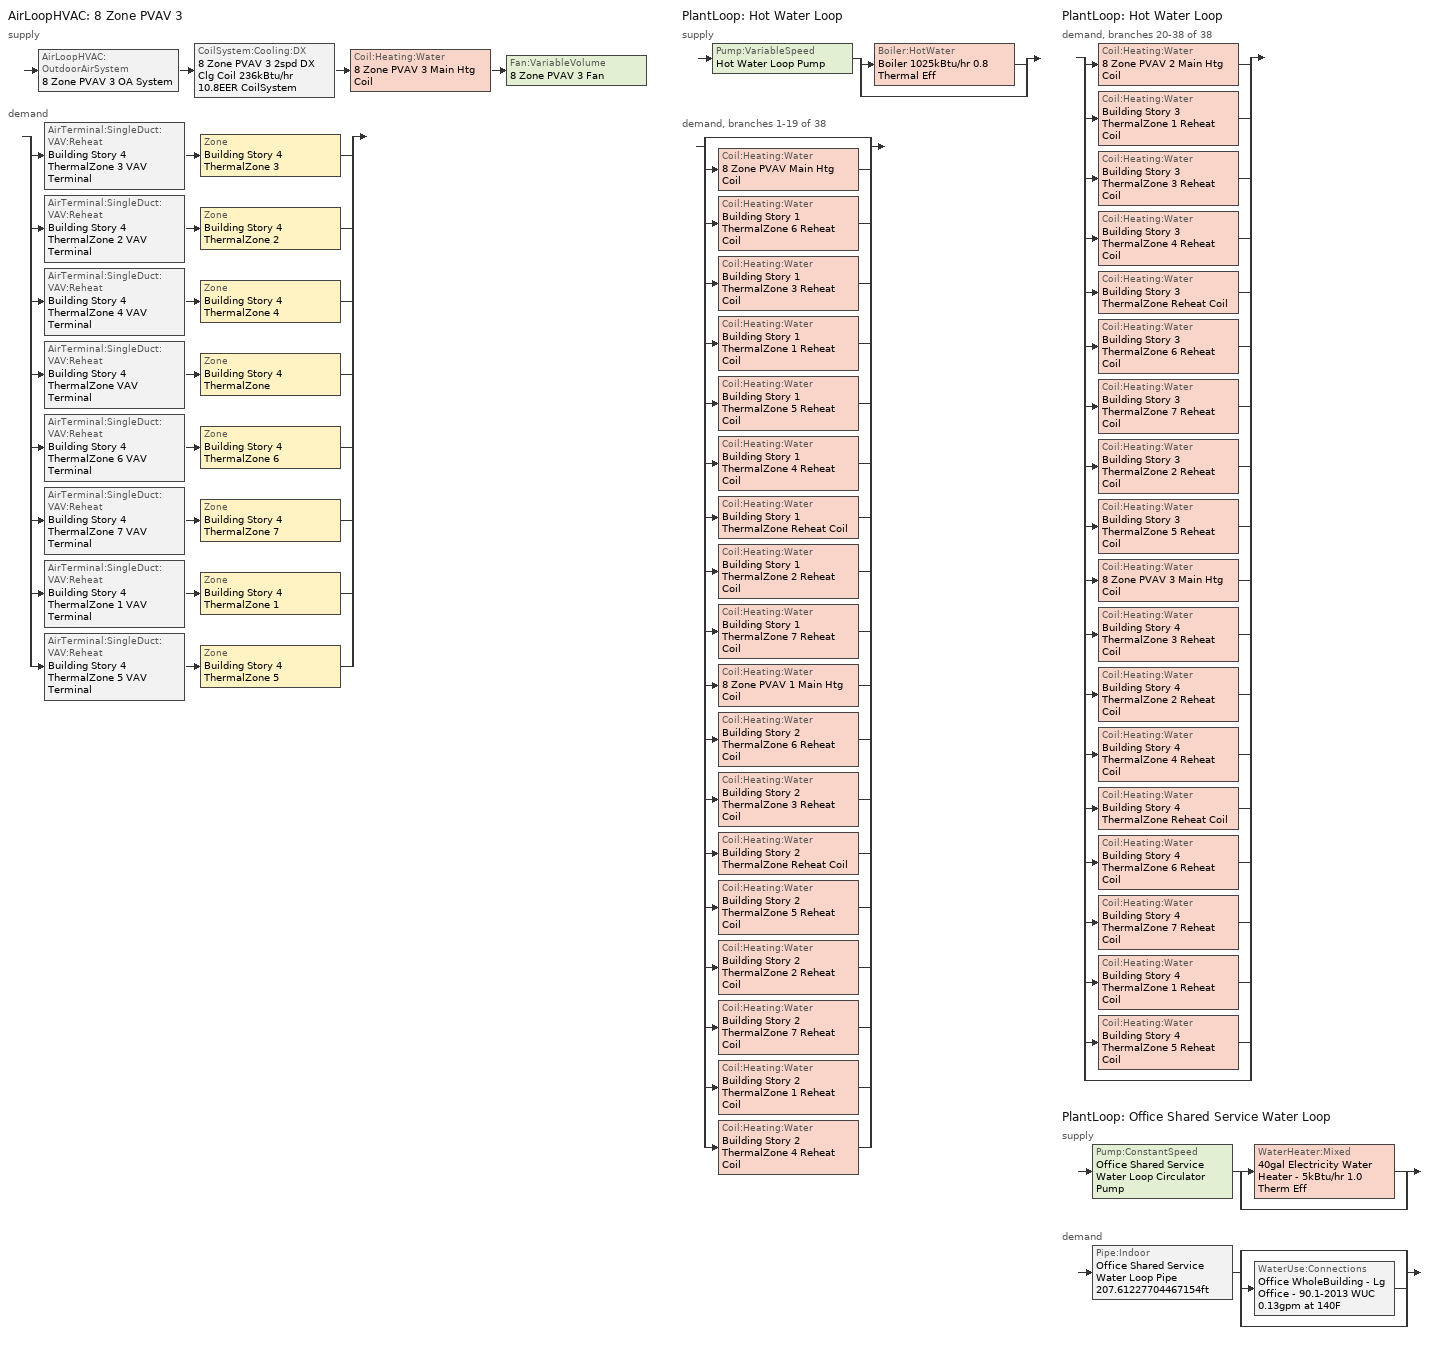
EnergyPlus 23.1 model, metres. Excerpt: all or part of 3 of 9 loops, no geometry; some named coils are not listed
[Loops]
AirLoopHVAC '8 Zone PVAV 3'
 supply: AirLoopHVAC:OutdoorAirSystem '8 Zone PVAV 3 OA System' > CoilSystem:Cooling:DX '8 Zone PVAV 3 2spd DX Clg Coil 236kBtu/hr 10.8EER CoilSystem' > Coil:Heating:Water '8 Zone PVAV 3 Main Htg Coil' > Fan:VariableVolume '8 Zone PVAV 3 Fan'
 demand: split
  | AirTerminal:SingleDuct:VAV:Reheat 'Building Story 4 ThermalZone 3 VAV Terminal' > Zone 'Building Story 4 ThermalZone 3'
  | AirTerminal:SingleDuct:VAV:Reheat 'Building Story 4 ThermalZone 2 VAV Terminal' > Zone 'Building Story 4 ThermalZone 2'
  | AirTerminal:SingleDuct:VAV:Reheat 'Building Story 4 ThermalZone 4 VAV Terminal' > Zone 'Building Story 4 ThermalZone 4'
  | AirTerminal:SingleDuct:VAV:Reheat 'Building Story 4 ThermalZone VAV Terminal' > Zone 'Building Story 4 ThermalZone'
  | AirTerminal:SingleDuct:VAV:Reheat 'Building Story 4 ThermalZone 6 VAV Terminal' > Zone 'Building Story 4 ThermalZone 6'
  | AirTerminal:SingleDuct:VAV:Reheat 'Building Story 4 ThermalZone 7 VAV Terminal' > Zone 'Building Story 4 ThermalZone 7'
  | AirTerminal:SingleDuct:VAV:Reheat 'Building Story 4 ThermalZone 1 VAV Terminal' > Zone 'Building Story 4 ThermalZone 1'
  | AirTerminal:SingleDuct:VAV:Reheat 'Building Story 4 ThermalZone 5 VAV Terminal' > Zone 'Building Story 4 ThermalZone 5'
PlantLoop 'Hot Water Loop'
 supply: Pump:VariableSpeed 'Hot Water Loop Pump' > split
  | Boiler:HotWater 'Boiler 1025kBtu/hr 0.8 Thermal Eff'
  | bypass
 demand, branches 1-19 of 38: split
  | bypass
  | Coil:Heating:Water '8 Zone PVAV Main Htg Coil'
  | Coil:Heating:Water 'Building Story 1 ThermalZone 6 Reheat Coil'
  | Coil:Heating:Water 'Building Story 1 ThermalZone 3 Reheat Coil'
  | Coil:Heating:Water 'Building Story 1 ThermalZone 1 Reheat Coil'
  | Coil:Heating:Water 'Building Story 1 ThermalZone 5 Reheat Coil'
  | Coil:Heating:Water 'Building Story 1 ThermalZone 4 Reheat Coil'
  | Coil:Heating:Water 'Building Story 1 ThermalZone Reheat Coil'
  | Coil:Heating:Water 'Building Story 1 ThermalZone 2 Reheat Coil'
  | Coil:Heating:Water 'Building Story 1 ThermalZone 7 Reheat Coil'
  | Coil:Heating:Water '8 Zone PVAV 1 Main Htg Coil'
  | Coil:Heating:Water 'Building Story 2 ThermalZone 6 Reheat Coil'
  | Coil:Heating:Water 'Building Story 2 ThermalZone 3 Reheat Coil'
  | Coil:Heating:Water 'Building Story 2 ThermalZone Reheat Coil'
  | Coil:Heating:Water 'Building Story 2 ThermalZone 5 Reheat Coil'
  | Coil:Heating:Water 'Building Story 2 ThermalZone 2 Reheat Coil'
  | Coil:Heating:Water 'Building Story 2 ThermalZone 7 Reheat Coil'
  | Coil:Heating:Water 'Building Story 2 ThermalZone 1 Reheat Coil'
  | Coil:Heating:Water 'Building Story 2 ThermalZone 4 Reheat Coil'
PlantLoop 'Hot Water Loop'
 demand, branches 20-38 of 38: split
  | Coil:Heating:Water '8 Zone PVAV 2 Main Htg Coil'
  | Coil:Heating:Water 'Building Story 3 ThermalZone 1 Reheat Coil'
  | Coil:Heating:Water 'Building Story 3 ThermalZone 3 Reheat Coil'
  | Coil:Heating:Water 'Building Story 3 ThermalZone 4 Reheat Coil'
  | Coil:Heating:Water 'Building Story 3 ThermalZone Reheat Coil'
  | Coil:Heating:Water 'Building Story 3 ThermalZone 6 Reheat Coil'
  | Coil:Heating:Water 'Building Story 3 ThermalZone 7 Reheat Coil'
  | Coil:Heating:Water 'Building Story 3 ThermalZone 2 Reheat Coil'
  | Coil:Heating:Water 'Building Story 3 ThermalZone 5 Reheat Coil'
  | Coil:Heating:Water '8 Zone PVAV 3 Main Htg Coil'
  | Coil:Heating:Water 'Building Story 4 ThermalZone 3 Reheat Coil'
  | Coil:Heating:Water 'Building Story 4 ThermalZone 2 Reheat Coil'
  | Coil:Heating:Water 'Building Story 4 ThermalZone 4 Reheat Coil'
  | Coil:Heating:Water 'Building Story 4 ThermalZone Reheat Coil'
  | Coil:Heating:Water 'Building Story 4 ThermalZone 6 Reheat Coil'
  | Coil:Heating:Water 'Building Story 4 ThermalZone 7 Reheat Coil'
  | Coil:Heating:Water 'Building Story 4 ThermalZone 1 Reheat Coil'
  | Coil:Heating:Water 'Building Story 4 ThermalZone 5 Reheat Coil'
  | bypass
PlantLoop 'Office Shared Service Water Loop'
 supply: Pump:ConstantSpeed 'Office Shared Service Water Loop Circulator Pump' > split
  | WaterHeater:Mixed '40gal Electricity Water Heater - 5kBtu/hr 1.0 Therm Eff'
  | bypass
 demand: Pipe:Indoor 'Office Shared Service Water Loop Pipe 207.61227704467154ft' > split
  | bypass
  | WaterUse:Connections 'Office WholeBuilding - Lg Office - 90.1-2013 WUC 0.13gpm at 140F'
  | bypass
[Material]
Copper pipe 0.75in type L 1: Roughness=Smooth; Thickness {m}=0.001143; Conductivity {W/m-K}=386; Density {kg/m3}=8906.27; Specific Heat {J/kg-K}=385.1856; Thermal Absorptance=0.9; Solar Absorptance=0.7; Visible Absorptance=0.7
[Construction]
Uninsulated copper pipe 0.75in type L 1: Copper pipe 0.75in type L 1
[ZoneControl:Thermostat] Temperature Difference Between Cutout And Setpoint {deltaC}=0
Name | Zone or ZoneList | Control Type Schedule | Control 1
Building Story 4 ThermalZone Thermostat | Building Story 4 ThermalZone | Building Story 4 ThermalZone Thermostat Schedule | Story Top Blended Space Type Thermostat
Building Story 4 ThermalZone 1 Thermostat | Building Story 4 ThermalZone 1 | Building Story 4 ThermalZone 1 Thermostat Schedule | Story Top Blended Space Type Thermostat 1
Building Story 4 ThermalZone 2 Thermostat | Building Story 4 ThermalZone 2 | Building Story 4 ThermalZone 2 Thermostat Schedule | Story Top Blended Space Type Thermostat 2
Building Story 4 ThermalZone 3 Thermostat | Building Story 4 ThermalZone 3 | Building Story 4 ThermalZone 3 Thermostat Schedule | Story Top Blended Space Type Thermostat 3
Building Story 4 ThermalZone 4 Thermostat | Building Story 4 ThermalZone 4 | Building Story 4 ThermalZone 4 Thermostat Schedule | Story Top Blended Space Type Thermostat 4
Building Story 4 ThermalZone 5 Thermostat | Building Story 4 ThermalZone 5 | Building Story 4 ThermalZone 5 Thermostat Schedule | Story Top Blended Space Type Thermostat 5
Building Story 4 ThermalZone 6 Thermostat | Building Story 4 ThermalZone 6 | Building Story 4 ThermalZone 6 Thermostat Schedule | Story Top Blended Space Type Thermostat 6
Building Story 4 ThermalZone 7 Thermostat | Building Story 4 ThermalZone 7 | Building Story 4 ThermalZone 7 Thermostat Schedule | Story Top Blended Space Type Thermostat 7
[ThermostatSetpoint:DualSetpoint] Heating Setpoint Temperature Schedule=OfficeLarge HTGSETP_SCH_YES_OPTIMUM; Cooling Setpoint Temperature Schedule=OfficeLarge CLGSETP_SCH_NO_SETBACK
Story Top Blended Space Type Thermostat; Story Top Blended Space Type Thermostat 1; Story Top Blended Space Type Thermostat 2; Story Top Blended Space Type Thermostat 3; Story Top Blended Space Type Thermostat 4; Story Top Blended Space Type Thermostat 5; Story Top Blended Space Type Thermostat 6; Story Top Blended Space Type Thermostat 7
[AirTerminal:SingleDuct:VAV:Reheat] Availability Schedule=Always On Discrete; Maximum Air Flow Rate {m3/s}=Autosize; Zone Minimum Air Flow Input Method=Constant; Fixed Minimum Air Flow Rate {m3/s}=0; Maximum Hot Water or Steam Flow Rate {m3/s}=Autosize; Minimum Hot Water or Steam Flow Rate {m3/s}=0; Convergence Tolerance=0.001; Damper Heating Action=ReverseWithLimits; Maximum Flow per Zone Floor Area During Reheat {m3/s-m2}=Autocalculate; Maximum Flow Fraction During Reheat=Autocalculate; Maximum Reheat Air Temperature {C}=50
Name | Constant Minimum Air Flow Fraction | Reheat Coil
Building Story 4 ThermalZone VAV Terminal | 0.267826 | Building Story 4 ThermalZone Reheat Coil
Building Story 4 ThermalZone 1 VAV Terminal | 0.2 | Building Story 4 ThermalZone 1 Reheat Coil
Building Story 4 ThermalZone 2 VAV Terminal | 0.2 | Building Story 4 ThermalZone 2 Reheat Coil
Building Story 4 ThermalZone 3 VAV Terminal | 0.2 | Building Story 4 ThermalZone 3 Reheat Coil
Building Story 4 ThermalZone 4 VAV Terminal | 0.2 | Building Story 4 ThermalZone 4 Reheat Coil
Building Story 4 ThermalZone 5 VAV Terminal | 0.2 | Building Story 4 ThermalZone 5 Reheat Coil
Building Story 4 ThermalZone 6 VAV Terminal | 0.2 | Building Story 4 ThermalZone 6 Reheat Coil
Building Story 4 ThermalZone 7 VAV Terminal | 0.2 | Building Story 4 ThermalZone 7 Reheat Coil
[Coil:Heating:Water] Availability Schedule=Always On Discrete; U-Factor Times Area Value {W/K}=Autosize; Maximum Water Flow Rate {m3/s}=Autosize; Performance Input Method=UFactorTimesAreaAndDesignWaterFlowRate; Rated Capacity {W}=Autosize; Rated Inlet Water Temperature {C}=82.2222; Rated Outlet Water Temperature {C}=71.1111; Rated Ratio for Air and Water Convection=0.5
Name | Rated Inlet Air Temperature {C} | Rated Outlet Air Temperature {C}
Building Story 1 ThermalZone Reheat Coil; Building Story 1 ThermalZone 1 Reheat Coil; Building Story 1 ThermalZone 2 Reheat Coil; Building Story 1 ThermalZone 3 Reheat Coil; Building Story 1 ThermalZone 4 Reheat Coil; Building Story 1 ThermalZone 5 Reheat Coil; Building Story 1 ThermalZone 6 Reheat Coil; Building Story 1 ThermalZone 7 Reheat Coil; Building Story 2 ThermalZone Reheat Coil; Building Story 2 ThermalZone 1 Reheat Coil; Building Story 2 ThermalZone 2 Reheat Coil; Building Story 2 ThermalZone 3 Reheat Coil; Building Story 2 ThermalZone 4 Reheat Coil; Building Story 2 ThermalZone 5 Reheat Coil; Building Story 2 ThermalZone 6 Reheat Coil; Building Story 2 ThermalZone 7 Reheat Coil; Building Story 3 ThermalZone Reheat Coil; Building Story 3 ThermalZone 1 Reheat Coil; Building Story 3 ThermalZone 2 Reheat Coil; Building Story 3 ThermalZone 3 Reheat Coil; Building Story 3 ThermalZone 4 Reheat Coil; Building Story 3 ThermalZone 5 Reheat Coil; Building Story 3 ThermalZone 6 Reheat Coil; Building Story 3 ThermalZone 7 Reheat Coil; Building Story 4 ThermalZone Reheat Coil; Building Story 4 ThermalZone 1 Reheat Coil; Building Story 4 ThermalZone 2 Reheat Coil; Building Story 4 ThermalZone 3 Reheat Coil; Building Story 4 ThermalZone 4 Reheat Coil; Building Story 4 ThermalZone 5 Reheat Coil; Building Story 4 ThermalZone 6 Reheat Coil; Building Story 4 ThermalZone 7 Reheat Coil | 12.7778 | 50
8 Zone PVAV 3 Main Htg Coil | 7.22222 | 12.7778
[Zone equipment]
Building Story 4 ThermalZone: Building Story 4 ThermalZone VAV Terminal
Building Story 4 ThermalZone 1: Building Story 4 ThermalZone 1 VAV Terminal
Building Story 4 ThermalZone 2: Building Story 4 ThermalZone 2 VAV Terminal
Building Story 4 ThermalZone 3: Building Story 4 ThermalZone 3 VAV Terminal
Building Story 4 ThermalZone 4: Building Story 4 ThermalZone 4 VAV Terminal
Building Story 4 ThermalZone 5: Building Story 4 ThermalZone 5 VAV Terminal
Building Story 4 ThermalZone 6: Building Story 4 ThermalZone 6 VAV Terminal
Building Story 4 ThermalZone 7: Building Story 4 ThermalZone 7 VAV Terminal
[Sizing:Zone] Zone Cooling Design Supply Air Temperature Input Method=SupplyAirTemperature; Zone Cooling Design Supply Air Temperature {C}=12.7778; Zone Cooling Design Supply Air Temperature Difference {deltaC}=11.11; Zone Heating Design Supply Air Temperature Input Method=SupplyAirTemperature; Zone Heating Design Supply Air Temperature {C}=50; Zone Heating Design Supply Air Temperature Difference {deltaC}=11.11; Zone Cooling Design Supply Air Humidity Ratio {kgWater/kgDryAir}=0.0085; Zone Heating Design Supply Air Humidity Ratio {kgWater/kgDryAir}=0.008; Cooling Design Air Flow Method=DesignDay; Cooling Design Air Flow Rate {m3/s}=0; Cooling Minimum Air Flow per Zone Floor Area {m3/s-m2}=0.000762; Cooling Minimum Air Flow {m3/s}=0; Cooling Minimum Air Flow Fraction=0; Heating Design Air Flow Method=DesignDay; Heating Design Air Flow Rate {m3/s}=0; Heating Maximum Air Flow per Zone Floor Area {m3/s-m2}=0.002032; Heating Maximum Air Flow {m3/s}=0.141576; Heating Maximum Air Flow Fraction=0.3; Account for Dedicated Outdoor Air System=No; Zone Load Sizing Method=Sensible Load Only No Latent Load; Zone Latent Cooling Design Supply Air Humidity Ratio Input Method=HumidityRatioDifference; Zone Cooling Design Supply Air Humidity Ratio Difference {kgWater/kgDryAir}=0.005; Zone Latent Heating Design Supply Air Humidity Ratio Input Method=HumidityRatioDifference; Zone Humidification Design Supply Air Humidity Ratio Difference {kgWater/kgDryAir}=0.005
Name | Design Specification Outdoor Air Object | Design Specification Zone Air Distribution Object
Building Story 4 ThermalZone | Building Story 4 ThermalZone DSOA Space List | Building Story 4 ThermalZone Design Spec Zone Air Dist
Building Story 4 ThermalZone 1 | Building Story 4 ThermalZone 1 DSOA Space List | Building Story 4 ThermalZone 1 Design Spec Zone Air Dist
Building Story 4 ThermalZone 2 | Building Story 4 ThermalZone 2 DSOA Space List | Building Story 4 ThermalZone 2 Design Spec Zone Air Dist
Building Story 4 ThermalZone 3 | Building Story 4 ThermalZone 3 DSOA Space List | Building Story 4 ThermalZone 3 Design Spec Zone Air Dist
Building Story 4 ThermalZone 4 | Building Story 4 ThermalZone 4 DSOA Space List | Building Story 4 ThermalZone 4 Design Spec Zone Air Dist
Building Story 4 ThermalZone 5 | Building Story 4 ThermalZone 5 DSOA Space List | Building Story 4 ThermalZone 5 Design Spec Zone Air Dist
Building Story 4 ThermalZone 6 | Building Story 4 ThermalZone 6 DSOA Space List | Building Story 4 ThermalZone 6 Design Spec Zone Air Dist
Building Story 4 ThermalZone 7 | Building Story 4 ThermalZone 7 DSOA Space List | Building Story 4 ThermalZone 7 Design Spec Zone Air Dist
[DesignSpecification:ZoneAirDistribution] Minimum Zone Ventilation Efficiency=0.6
Building Story 4 ThermalZone Design Spec Zone Air Dist; Building Story 4 ThermalZone 1 Design Spec Zone Air Dist; Building Story 4 ThermalZone 2 Design Spec Zone Air Dist; Building Story 4 ThermalZone 3 Design Spec Zone Air Dist; Building Story 4 ThermalZone 4 Design Spec Zone Air Dist; Building Story 4 ThermalZone 5 Design Spec Zone Air Dist; Building Story 4 ThermalZone 6 Design Spec Zone Air Dist; Building Story 4 ThermalZone 7 Design Spec Zone Air Dist
[Controller:MechanicalVentilation]
8 Zone PVAV 3 Ventilation Controller: Availability Schedule=8 Zone PVAV 3 Occ Sch; Demand Controlled Ventilation=No; System Outdoor Air Method=Standard62.1VentilationRateProcedureWithLimit; Zone or ZoneList 1=Building Story 4 ThermalZone; Design Specification Outdoor Air Object Name 1=Blended OA 3; Design Specification Zone Air Distribution Object Name 1=Building Story 4 ThermalZone Design Spec Zone Air Dist; Zone or ZoneList 2=Building Story 4 ThermalZone 1; Design Specification Outdoor Air Object Name 2=Blended OA 3; Design Specification Zone Air Distribution Object Name 2=Building Story 4 ThermalZone 1 Design Spec Zone Air Dist; Zone or ZoneList 3=Building Story 4 ThermalZone 2; Design Specification Outdoor Air Object Name 3=Blended OA 3; Design Specification Zone Air Distribution Object Name 3=Building Story 4 ThermalZone 2 Design Spec Zone Air Dist; Zone or ZoneList 4=Building Story 4 ThermalZone 3; Design Specification Outdoor Air Object Name 4=Blended OA 3; Design Specification Zone Air Distribution Object Name 4=Building Story 4 ThermalZone 3 Design Spec Zone Air Dist; Zone or ZoneList 5=Building Story 4 ThermalZone 4; Design Specification Outdoor Air Object Name 5=Blended OA 3; Design Specification Zone Air Distribution Object Name 5=Building Story 4 ThermalZone 4 Design Spec Zone Air Dist; Zone or ZoneList 6=Building Story 4 ThermalZone 5; Design Specification Outdoor Air Object Name 6=Blended OA 3; Design Specification Zone Air Distribution Object Name 6=Building Story 4 ThermalZone 5 Design Spec Zone Air Dist; Zone or ZoneList 7=Building Story 4 ThermalZone 6; Design Specification Outdoor Air Object Name 7=Blended OA 3; Design Specification Zone Air Distribution Object Name 7=Building Story 4 ThermalZone 6 Design Spec Zone Air Dist; Zone or ZoneList 8=Building Story 4 ThermalZone 7; Design Specification Outdoor Air Object Name 8=Blended OA 3; Design Specification Zone Air Distribution Object Name 8=Building Story 4 ThermalZone 7 Design Spec Zone Air Dist
[DesignSpecification:OutdoorAir]
Blended OA 3: Outdoor Air Method=Sum; Outdoor Air Flow per Person {m3/s-person}=0; Outdoor Air Flow per Zone Floor Area {m3/s-m2}=0.0004318; Outdoor Air Flow per Zone {m3/s}=0; Outdoor Air Flow Air Changes per Hour {1/hr}=0
[DesignSpecification:OutdoorAir:SpaceList] Space 1 Design Specification Outdoor Air Object=Blended OA 3
Name | Space 1
Building Story 4 ThermalZone DSOA Space List | Building Story 4 Space
Building Story 4 ThermalZone 1 DSOA Space List | Building Story 4 Space 1
Building Story 4 ThermalZone 2 DSOA Space List | Building Story 4 Space 2
Building Story 4 ThermalZone 3 DSOA Space List | Building Story 4 Space 3
Building Story 4 ThermalZone 4 DSOA Space List | Building Story 4 Space 4
Building Story 4 ThermalZone 5 DSOA Space List | Building Story 4 Space 5
Building Story 4 ThermalZone 6 DSOA Space List | Building Story 4 Space 6
Building Story 4 ThermalZone 7 DSOA Space List | Building Story 4 Space 7
[AirLoopHVAC]
8 Zone PVAV 3: Design Supply Air Flow Rate {m3/s}=AutoSize; Design Return Air Flow Fraction of Supply Air Flow=1
[Sizing:System]
8 Zone PVAV 3: Type of Load to Size On=Sensible; Design Outdoor Air Flow Rate {m3/s}=0.638307; Central Heating Maximum System Air Flow Ratio=0.3; Preheat Design Temperature {C}=7.22222; Preheat Design Humidity Ratio {kgWater/kgDryAir}=0.008; Precool Design Temperature {C}=12.7778; Precool Design Humidity Ratio {kgWater/kgDryAir}=0.008; Central Cooling Design Supply Air Temperature {C}=12.7778; Central Heating Design Supply Air Temperature {C}=12.7778; Type of Zone Sum to Use=Coincident; 100% Outdoor Air in Cooling=No; 100% Outdoor Air in Heating=No; Central Cooling Design Supply Air Humidity Ratio {kgWater/kgDryAir}=0.0085; Central Heating Design Supply Air Humidity Ratio {kgWater/kgDryAir}=0.008; Cooling Supply Air Flow Rate Method=DesignDay; Cooling Supply Air Flow Rate {m3/s}=0; Cooling Supply Air Flow Rate Per Floor Area {m3/s-m2}=0.00996765; Cooling Fraction of Autosized Cooling Supply Air Flow Rate=1; Cooling Supply Air Flow Rate Per Unit Cooling Capacity {m3/s-W}=3.94755e-05; Heating Supply Air Flow Rate Method=DesignDay; Heating Supply Air Flow Rate {m3/s}=0; Heating Supply Air Flow Rate Per Floor Area {m3/s-m2}=0.00996765; Heating Fraction of Autosized Heating Supply Air Flow Rate=1; Heating Fraction of Autosized Cooling Supply Air Flow Rate=1; Heating Supply Air Flow Rate Per Unit Heating Capacity {m3/s-W}=3.15882e-05; System Outdoor Air Method=ZoneSum; Zone Maximum Outdoor Air Fraction=1; Cooling Design Capacity Method=CoolingDesignCapacity; Cooling Design Capacity {W}=Autosize; Cooling Design Capacity Per Floor Area {W/m2}=234.7; Fraction of Autosized Cooling Design Capacity=1; Heating Design Capacity Method=HeatingDesignCapacity; Heating Design Capacity {W}=Autosize; Heating Design Capacity Per Floor Area {W/m2}=157; Fraction of Autosized Heating Design Capacity=1; Central Cooling Capacity Control Method=OnOff; Occupant Diversity=Autosize
[Controller:WaterCoil]
8 Zone PVAV 3 Main Htg Coil Controller: Control Variable=Temperature; Action=Normal; Actuator Variable=Flow; Controller Convergence Tolerance {deltaC}=0.0001; Maximum Actuated Flow {m3/s}=Autosize; Minimum Actuated Flow {m3/s}=0
[Controller:OutdoorAir]
Controller Outdoor Air 4: Minimum Outdoor Air Flow Rate {m3/s}=0; Maximum Outdoor Air Flow Rate {m3/s}=Autosize; Economizer Control Type=DifferentialDryBulb; Economizer Control Action Type=ModulateFlow; Lockout Type=LockoutWithHeating; Minimum Limit Type=FixedMinimum; Minimum Outdoor Air Schedule=8 Zone PVAV 3 Occ Sch; Mechanical Ventilation Controller=8 Zone PVAV 3 Ventilation Controller; High Humidity Control=No; Control High Indoor Humidity Based on Outdoor Humidity Ratio=Yes; Heat Recovery Bypass Control Type=BypassWhenWithinEconomizerLimits
[SetpointManager:MixedAir] Control Variable=Temperature
Name | Setpoint Node or NodeList
8 Zone PVAV 3 Mixed Air Node OS Default SPM | 8 Zone PVAV 3 Mixed Air Node
8 Zone PVAV 3 2spd DX Clg Coil Outlet Air Node OS Default SPM | 8 Zone PVAV 3 2spd DX Clg Coil Outlet Air Node
8 Zone PVAV 3 Main Htg Coil Outlet Air Node OS Default SPM | 8 Zone PVAV 3 Main Htg Coil Outlet Air Node
[CoilSystem:Cooling:DX]
8 Zone PVAV 3 2spd DX Clg Coil 236kBtu/hr 10.8EER CoilSystem: Availability Schedule=Always On Discrete; Cooling Coil=8 Zone PVAV 3 2spd DX Clg Coil 236kBtu/hr 10.8EER
[Coil:Cooling:DX:TwoSpeed]
8 Zone PVAV 3 2spd DX Clg Coil 236kBtu/hr 10.8EER: Availability Schedule=Always On Discrete; High Speed Gross Rated Total Cooling Capacity {W}=Autosize; High Speed Rated Sensible Heat Ratio=Autosize; High Speed Gross Rated Cooling COP {W/W}=3.73224; High Speed Rated Air Flow Rate {m3/s}=Autosize; Unit Internal Static Air Pressure {Pa}=773.3; Total Cooling Capacity Function of Temperature Curve=PSZ-AC_Unitary_PackagecoolCapFT; Total Cooling Capacity Function of Flow Fraction Curve=PSZ-AC_Unitary_PackagecoolFFF; Energy Input Ratio Function of Temperature Curve=PSZ-AC DX Unitary Package EIRFT; Energy Input Ratio Function of Flow Fraction Curve=PSZ-AC_Unitary_PackagecoolEIRFFF; Part Load Fraction Correlation Curve=PSZ-AC_Unitary_PackagecoolPLR; Low Speed Gross Rated Total Cooling Capacity {W}=Autosize; Low Speed Gross Rated Sensible Heat Ratio=0.69; Low Speed Gross Rated Cooling COP {W/W}=3.73224; Low Speed Rated Air Flow Rate {m3/s}=Autosize; Low Speed Total Cooling Capacity Function of Temperature Curve=PSZ-AC_Unitary_PackagecoolCapFT; Low Speed Energy Input Ratio Function of Temperature Curve=PSZ-AC DX Unitary Package EIRFT; Condenser Type=AirCooled; Minimum Outdoor Dry-Bulb Temperature for Compressor Operation {C}=-25; High Speed Evaporative Condenser Effectiveness=0.9; High Speed Evaporative Condenser Air Flow Rate {m3/s}=Autosize; High Speed Evaporative Condenser Pump Rated Power Consumption {W}=Autosize; Low Speed Evaporative Condenser Effectiveness=0.9; Low Speed Evaporative Condenser Air Flow Rate {m3/s}=Autosize; Low Speed Evaporative Condenser Pump Rated Power Consumption {W}=Autosize; Basin Heater Capacity {W/K}=0; Basin Heater Setpoint Temperature {C}=2
[Fan:VariableVolume]
8 Zone PVAV 3 Fan: Availability Schedule=8 Zone PVAV 3 Occ Sch; Fan Total Efficiency=0.6006; Pressure Rise {Pa}=1389.92; Maximum Flow Rate {m3/s}=AutoSize; Fan Power Minimum Flow Rate Input Method=Fraction; Fan Power Minimum Flow Fraction=0.25; Fan Power Minimum Air Flow Rate {m3/s}=0; Motor Efficiency=0.924; Motor In Airstream Fraction=1; Fan Power Coefficient 1=0.04076; Fan Power Coefficient 2=0.0881; Fan Power Coefficient 3=-0.0729; Fan Power Coefficient 4=0.9437; Fan Power Coefficient 5=0
[SetpointManager:Warmest]
8 Zone PVAV 3 SAT Warmest Reset: Control Variable=Temperature; HVAC Air Loop=8 Zone PVAV 3; Minimum Setpoint Temperature {C}=12.7778; Maximum Setpoint Temperature {C}=15.5556; Strategy=MaximumTemperature; Setpoint Node or NodeList=8 Zone PVAV 3 Supply Outlet Node
[PlantLoop] Fluid Type=Water; Minimum Loop Temperature {C}=10; Maximum Loop Flow Rate {m3/s}=Autosize; Minimum Loop Flow Rate {m3/s}=0; Plant Loop Volume {m3}=Autocalculate; Load Distribution Scheme=Optimal; Plant Loop Demand Calculation Scheme=SingleSetpoint; Common Pipe Simulation=None
Name | Plant Equipment Operation Scheme | Maximum Loop Temperature {C}
Hot Water Loop | Hot Water Loop Operation Schemes | 100
Office Shared Service Water Loop | Office Shared Service Water Loop Operation Schemes | 60
[Sizing:Plant] Loop Type=Heating; Sizing Option=NonCoincident; Zone Timesteps in Averaging Window=1; Coincident Sizing Factor Mode=None
Name | Design Loop Exit Temperature {C} | Loop Design Temperature Difference {deltaC}
Hot Water Loop | 82.2222 | 11.1111
Office Shared Service Water Loop | 60 | 5
[Pump:VariableSpeed]
Hot Water Loop Pump: Design Maximum Flow Rate {m3/s}=Autosize; Design Pump Head {Pa}=179344; Design Power Consumption {W}=Autosize; Motor Efficiency=0.895; Fraction of Motor Inefficiencies to Fluid Stream=0; Coefficient 1 of the Part Load Performance Curve=0; Coefficient 2 of the Part Load Performance Curve=3.2485; Coefficient 3 of the Part Load Performance Curve=-4.7443; Coefficient 4 of the Part Load Performance Curve=2.5294; Design Minimum Flow Rate {m3/s}=0; Pump Control Type=Intermittent; Skin Loss Radiative Fraction=0.5; Design Power Sizing Method=PowerPerFlowPerPressure; Design Electric Power per Unit Flow Rate {W/(m3/s)}=348701.1; Design Shaft Power per Unit Flow Rate per Unit Head {W/((m3/s)-Pa)}=1.28205; Design Minimum Flow Rate Fraction=0
[Boiler:HotWater]
Boiler 1025kBtu/hr 0.8 Thermal Eff: Fuel Type=NaturalGas; Nominal Capacity {W}=Autosize; Nominal Thermal Efficiency=0.8; Efficiency Curve Temperature Evaluation Variable=LeavingBoiler; Normalized Boiler Efficiency Curve=Boiler with Minimum Turndown; Design Water Flow Rate {m3/s}=Autosize; Minimum Part Load Ratio=0; Maximum Part Load Ratio=1.2; Optimum Part Load Ratio=1; Water Outlet Upper Temperature Limit {C}=95; Boiler Flow Mode=LeavingSetpointModulated; Parasitic Electric Load {W}=0; Sizing Factor=1
[SetpointManager:Scheduled] Control Variable=Temperature
Name | Schedule | Setpoint Node or NodeList
Hot Water Loop Setpoint Manager | Hot Water Loop Temp - 180F | Hot Water Loop Supply Outlet Node
Service hot water setpoint manager 1 | Service Water Loop Temp - 140F | Office Shared Service Water Loop Supply Outlet Node
[PlantEquipmentOperationSchemes] Control Scheme 1 Schedule=Always On Discrete
Name | Control Scheme 1
Hot Water Loop Operation Schemes | Hot Water Loop Heating Operation Scheme
Office Shared Service Water Loop Operation Schemes | Office Shared Service Water Loop Heating Operation Scheme
[PlantEquipmentOperation:HeatingLoad] Load Range 1 Lower Limit {W}=0; Load Range 1 Upper Limit {W}=1000000000
Name | Range 1 Equipment List
Hot Water Loop Heating Operation Scheme | Hot Water Loop Heating Equipment List
Office Shared Service Water Loop Heating Operation Scheme | Office Shared Service Water Loop Heating Equipment List
[PlantEquipmentList]
Hot Water Loop Heating Equipment List: Boiler 1025kBtu/hr 0.8 Thermal Eff
Office Shared Service Water Loop Heating Equipment List: 40gal Electricity Water Heater - 5kBtu/hr 1.0 Therm Eff
[Pump:ConstantSpeed]
Office Shared Service Water Loop Circulator Pump: Design Flow Rate {m3/s}=Autosize; Design Pump Head {Pa}=29890.7; Design Power Consumption {W}=Autosize; Motor Efficiency=0.7; Fraction of Motor Inefficiencies to Fluid Stream=0; Pump Control Type=Intermittent; Design Power Sizing Method=PowerPerFlowPerPressure; Design Electric Power per Unit Flow Rate {W/(m3/s)}=348701.1; Design Shaft Power per Unit Flow Rate per Unit Head {W/((m3/s)-Pa)}=1.28205
[WaterHeater:Mixed]
40gal Electricity Water Heater - 5kBtu/hr 1.0 Therm Eff: Tank Volume {m3}=0.151416; Setpoint Temperature Schedule=Service Water Loop Temp - 140F; Deadband Temperature Difference {deltaC}=2; Maximum Temperature Limit {C}=60; Heater Control Type=Cycle; Heater Maximum Capacity {W}=1350.21; Heater Ignition Minimum Flow Rate {m3/s}=0; Heater Ignition Delay {s}=0; Heater Fuel Type=Electricity; Heater Thermal Efficiency=1; Off Cycle Parasitic Fuel Consumption Rate {W}=0; Off Cycle Parasitic Fuel Type=Electricity; Off Cycle Parasitic Heat Fraction to Tank=0; On Cycle Parasitic Fuel Consumption Rate {W}=0; On Cycle Parasitic Fuel Type=Electricity; On Cycle Parasitic Heat Fraction to Tank=0; Ambient Temperature Indicator=Schedule; Ambient Temperature Schedule=Water Heater Ambient Temp Schedule - 71.6f; Off Cycle Loss Coefficient to Ambient Temperature {W/K}=1.20802; Off Cycle Loss Fraction to Zone=1; On Cycle Loss Coefficient to Ambient Temperature {W/K}=1.20802; On Cycle Loss Fraction to Zone=1; Use Side Effectiveness=1; Source Side Effectiveness=1; Use Side Design Flow Rate {m3/s}=Autosize; Source Side Design Flow Rate {m3/s}=Autosize; Indirect Water Heating Recovery Time {hr}=1.5; Source Side Flow Control Mode=IndirectHeatPrimarySetpoint
[WaterHeater:Sizing]
40gal Electricity Water Heater - 5kBtu/hr 1.0 Therm Eff: Design Mode=PeakDraw; Time Storage Can Meet Peak Draw {hr}=0.538503; Time for Tank Recovery {hr}=0; Nominal Tank Volume for Autosizing Plant Connections {m3}=1
[Pipe:Indoor]
Office Shared Service Water Loop Pipe 207.61227704467154ft: Construction=Uninsulated copper pipe 0.75in type L 1; Environment Type=Schedule; Ambient Temperature Schedule=Office Shared Service Water Loop Piping Air Temp - 70F; Ambient Air Velocity Schedule=Office Shared Service Water Loop Piping Air Velocity - 0.67mph; Pipe Inside Diameter {m}=0.019939; Pipe Length {m}=63.2802
[WaterUse:Connections]
Office WholeBuilding - Lg Office - 90.1-2013 WUC 0.13gpm at 140F: Drain Water Heat Exchanger Type=None; Drain Water Heat Exchanger Destination=Plant; Water Use Equipment 1=Office WholeBuilding - Lg Office - 90.1-2013 Service Water Use 0.13gpm at 140F
[WaterUse:Equipment]
Office WholeBuilding - Lg Office - 90.1-2013 Service Water Use 0.13gpm at 140F: Peak Flow Rate {m3/s}=8.09424e-06; Flow Rate Fraction Schedule=OfficeLarge BLDG_SWH_SCH; Target Temperature Schedule=Mixed Water At Faucet Temp - 140F; Sensible Fraction Schedule=Fraction Sensible - 0.2; Latent Fraction Schedule=Fraction Latent - 0.05
[Schedule:Day:Interval]
OfficeLarge HTGSETP_SCH_YES_OPTIMUM Default; OfficeLarge HTGSETP_SCH_YES_OPTIMUM Summer Design Day: No, 24:00, 15.6
OfficeLarge HTGSETP_SCH_YES_OPTIMUM Wkdy Day: No, 04:00, 15.6, 05:00, 17.8, 06:00, 20, 22:00, 21, 24:00, 15.6
OfficeLarge HTGSETP_SCH_YES_OPTIMUM Sat Day: No, 04:00, 15.6, 05:00, 17.8, 06:00, 20, 17:00, 21, 24:00, 15.6
OfficeLarge HTGSETP_SCH_YES_OPTIMUM Winter Design Day: No, 05:00, 15.6, 06:00, 17.6, 07:00, 19.6, 22:00, 21, 24:00, 15.6
OfficeLarge CLGSETP_SCH_NO_SETBACK Default; OfficeLarge CLGSETP_SCH_NO_SETBACK Default|WntrDsn|Sat|Wkdy Day; OfficeLarge CLGSETP_SCH_NO_SETBACK Winter Design Day: No, 24:00, 24
OfficeLarge CLGSETP_SCH_NO_SETBACK Summer Design Day: No, 05:00, 26.7, 06:00, 25.7, 07:00, 25, 22:00, 24, 24:00, 26.7
8 Zone PVAV 3 Occ Sch Sunday: No, 24:00, 0
8 Zone PVAV 3 Occ Sch Default: No, 07:00, 0, 18:00, 1, 24:00, 0
8 Zone PVAV 3 Occ Sch Saturday: No, 08:00, 0, 12:00, 1, 24:00, 0
8 Zone PVAV 3 Occ Sch Summer Design Day; 8 Zone PVAV 3 Occ Sch Winter Design Day: No, 24:00, 1
Fraction Latent - 0.05 Default: No, 24:00, 0.05
Fraction Sensible - 0.2 Default: No, 24:00, 0.2
Hot Water Loop Temp - 180F Default: No, 24:00, 82.2222
Mixed Water At Faucet Temp - 140F Default; Service Water Loop Temp - 140F Default: No, 24:00, 60
Office Shared Service Water Loop Piping Air Temp - 70F Default: No, 24:00, 21.1111
Office Shared Service Water Loop Piping Air Velocity - 0.67mph Default: No, 24:00, 0.3
OfficeLarge BLDG_SWH_SCH Default: No, 06:00, 0, 07:00, 0.07, 11:00, 0.04, 13:00, 0.06, 14:00, 0.09, 15:00, 0.06, 21:00, 0.04, 22:00, 0.07, 24:00, 0.04
OfficeLarge BLDG_SWH_SCH SmrDsn|Wkdy Day; OfficeLarge BLDG_SWH_SCH Summer Design Day: No, 06:00, 0, 07:00, 0.07, 08:00, 0.19, 09:00, 0.35, 10:00, 0.38, 11:00, 0.39, 12:00, 0.47, 13:00, 0.57, 14:00, 0.54, 15:00, 0.34, 16:00, 0.33, 17:00, 0.44, 18:00, 0.26, 19:00, 0.21, 20:00, 0.15, 21:00, 0.17, 22:00, 0.08, 24:00, 0.05
OfficeLarge BLDG_SWH_SCH Winter Design Day; OfficeLarge BLDG_SWH_SCH WntrDsn|Sat Day: No, 06:00, 0, 07:00, 0.07, 08:00, 0.11, 09:00, 0.15, 10:00, 0.21, 11:00, 0.19, 12:00, 0.23, 13:00, 0.2, 14:00, 0.19, 15:00, 0.15, 16:00, 0.13, 17:00, 0.14, 21:00, 0.07, 22:00, 0.09, 24:00, 0.05
Water Heater Ambient Temp Schedule - 71.6f Default: No, 24:00, 22
[Schedule:Week:Daily]
OfficeLarge HTGSETP_SCH_YES_OPTIMUM Week Rule - Jan1-Dec31: OfficeLarge HTGSETP_SCH_YES_OPTIMUM Default, OfficeLarge HTGSETP_SCH_YES_OPTIMUM Wkdy Day, OfficeLarge HTGSETP_SCH_YES_OPTIMUM Wkdy Day, OfficeLarge HTGSETP_SCH_YES_OPTIMUM Wkdy Day, OfficeLarge HTGSETP_SCH_YES_OPTIMUM Wkdy Day, OfficeLarge HTGSETP_SCH_YES_OPTIMUM Wkdy Day, OfficeLarge HTGSETP_SCH_YES_OPTIMUM Sat Day, OfficeLarge HTGSETP_SCH_YES_OPTIMUM Default, OfficeLarge HTGSETP_SCH_YES_OPTIMUM Summer Design Day, OfficeLarge HTGSETP_SCH_YES_OPTIMUM Winter Design Day, OfficeLarge HTGSETP_SCH_YES_OPTIMUM Default, OfficeLarge HTGSETP_SCH_YES_OPTIMUM Default
OfficeLarge CLGSETP_SCH_NO_SETBACK Week Rule - Jan1-Dec31: OfficeLarge CLGSETP_SCH_NO_SETBACK Default, OfficeLarge CLGSETP_SCH_NO_SETBACK Default|WntrDsn|Sat|Wkdy Day, OfficeLarge CLGSETP_SCH_NO_SETBACK Default|WntrDsn|Sat|Wkdy Day, OfficeLarge CLGSETP_SCH_NO_SETBACK Default|WntrDsn|Sat|Wkdy Day, OfficeLarge CLGSETP_SCH_NO_SETBACK Default|WntrDsn|Sat|Wkdy Day, OfficeLarge CLGSETP_SCH_NO_SETBACK Default|WntrDsn|Sat|Wkdy Day, OfficeLarge CLGSETP_SCH_NO_SETBACK Default|WntrDsn|Sat|Wkdy Day, OfficeLarge CLGSETP_SCH_NO_SETBACK Default, OfficeLarge CLGSETP_SCH_NO_SETBACK Summer Design Day, OfficeLarge CLGSETP_SCH_NO_SETBACK Winter Design Day, OfficeLarge CLGSETP_SCH_NO_SETBACK Default, OfficeLarge CLGSETP_SCH_NO_SETBACK Default
8 Zone PVAV 3 Occ Sch Week Rule - Jan1-Dec31: 8 Zone PVAV 3 Occ Sch Sunday, 8 Zone PVAV 3 Occ Sch Default, 8 Zone PVAV 3 Occ Sch Default, 8 Zone PVAV 3 Occ Sch Default, 8 Zone PVAV 3 Occ Sch Default, 8 Zone PVAV 3 Occ Sch Default, 8 Zone PVAV 3 Occ Sch Saturday, 8 Zone PVAV 3 Occ Sch Default, 8 Zone PVAV 3 Occ Sch Summer Design Day, 8 Zone PVAV 3 Occ Sch Winter Design Day, 8 Zone PVAV 3 Occ Sch Default, 8 Zone PVAV 3 Occ Sch Default
Fraction Latent - 0.05 Week Rule - Jan1-Dec31: Fraction Latent - 0.05 Default, Fraction Latent - 0.05 Default, Fraction Latent - 0.05 Default, Fraction Latent - 0.05 Default, Fraction Latent - 0.05 Default, Fraction Latent - 0.05 Default, Fraction Latent - 0.05 Default, Fraction Latent - 0.05 Default, Fraction Latent - 0.05 Default, Fraction Latent - 0.05 Default, Fraction Latent - 0.05 Default, Fraction Latent - 0.05 Default
Fraction Sensible - 0.2 Week Rule - Jan1-Dec31: Fraction Sensible - 0.2 Default, Fraction Sensible - 0.2 Default, Fraction Sensible - 0.2 Default, Fraction Sensible - 0.2 Default, Fraction Sensible - 0.2 Default, Fraction Sensible - 0.2 Default, Fraction Sensible - 0.2 Default, Fraction Sensible - 0.2 Default, Fraction Sensible - 0.2 Default, Fraction Sensible - 0.2 Default, Fraction Sensible - 0.2 Default, Fraction Sensible - 0.2 Default
Hot Water Loop Temp - 180F Week Rule - Jan1-Dec31: Hot Water Loop Temp - 180F Default, Hot Water Loop Temp - 180F Default, Hot Water Loop Temp - 180F Default, Hot Water Loop Temp - 180F Default, Hot Water Loop Temp - 180F Default, Hot Water Loop Temp - 180F Default, Hot Water Loop Temp - 180F Default, Hot Water Loop Temp - 180F Default, Hot Water Loop Temp - 180F Default, Hot Water Loop Temp - 180F Default, Hot Water Loop Temp - 180F Default, Hot Water Loop Temp - 180F Default
Mixed Water At Faucet Temp - 140F Week Rule - Jan1-Dec31: Mixed Water At Faucet Temp - 140F Default, Mixed Water At Faucet Temp - 140F Default, Mixed Water At Faucet Temp - 140F Default, Mixed Water At Faucet Temp - 140F Default, Mixed Water At Faucet Temp - 140F Default, Mixed Water At Faucet Temp - 140F Default, Mixed Water At Faucet Temp - 140F Default, Mixed Water At Faucet Temp - 140F Default, Mixed Water At Faucet Temp - 140F Default, Mixed Water At Faucet Temp - 140F Default, Mixed Water At Faucet Temp - 140F Default, Mixed Water At Faucet Temp - 140F Default
Office Shared Service Water Loop Piping Air Temp - 70F Week Rule - Jan1-Dec31: Office Shared Service Water Loop Piping Air Temp - 70F Default, Office Shared Service Water Loop Piping Air Temp - 70F Default, Office Shared Service Water Loop Piping Air Temp - 70F Default, Office Shared Service Water Loop Piping Air Temp - 70F Default, Office Shared Service Water Loop Piping Air Temp - 70F Default, Office Shared Service Water Loop Piping Air Temp - 70F Default, Office Shared Service Water Loop Piping Air Temp - 70F Default, Office Shared Service Water Loop Piping Air Temp - 70F Default, Office Shared Service Water Loop Piping Air Temp - 70F Default, Office Shared Service Water Loop Piping Air Temp - 70F Default, Office Shared Service Water Loop Piping Air Temp - 70F Default, Office Shared Service Water Loop Piping Air Temp - 70F Default
Office Shared Service Water Loop Piping Air Velocity - 0.67mph Week Rule - Jan1-Dec31: Office Shared Service Water Loop Piping Air Velocity - 0.67mph Default, Office Shared Service Water Loop Piping Air Velocity - 0.67mph Default, Office Shared Service Water Loop Piping Air Velocity - 0.67mph Default, Office Shared Service Water Loop Piping Air Velocity - 0.67mph Default, Office Shared Service Water Loop Piping Air Velocity - 0.67mph Default, Office Shared Service Water Loop Piping Air Velocity - 0.67mph Default, Office Shared Service Water Loop Piping Air Velocity - 0.67mph Default, Office Shared Service Water Loop Piping Air Velocity - 0.67mph Default, Office Shared Service Water Loop Piping Air Velocity - 0.67mph Default, Office Shared Service Water Loop Piping Air Velocity - 0.67mph Default, Office Shared Service Water Loop Piping Air Velocity - 0.67mph Default, Office Shared Service Water Loop Piping Air Velocity - 0.67mph Default
OfficeLarge BLDG_SWH_SCH Week Rule - Jan1-Dec31: OfficeLarge BLDG_SWH_SCH Default, OfficeLarge BLDG_SWH_SCH SmrDsn|Wkdy Day, OfficeLarge BLDG_SWH_SCH SmrDsn|Wkdy Day, OfficeLarge BLDG_SWH_SCH SmrDsn|Wkdy Day, OfficeLarge BLDG_SWH_SCH SmrDsn|Wkdy Day, OfficeLarge BLDG_SWH_SCH SmrDsn|Wkdy Day, OfficeLarge BLDG_SWH_SCH WntrDsn|Sat Day, OfficeLarge BLDG_SWH_SCH Default, OfficeLarge BLDG_SWH_SCH Summer Design Day, OfficeLarge BLDG_SWH_SCH Winter Design Day, OfficeLarge BLDG_SWH_SCH Default, OfficeLarge BLDG_SWH_SCH Default
Service Water Loop Temp - 140F Week Rule - Jan1-Dec31: Service Water Loop Temp - 140F Default, Service Water Loop Temp - 140F Default, Service Water Loop Temp - 140F Default, Service Water Loop Temp - 140F Default, Service Water Loop Temp - 140F Default, Service Water Loop Temp - 140F Default, Service Water Loop Temp - 140F Default, Service Water Loop Temp - 140F Default, Service Water Loop Temp - 140F Default, Service Water Loop Temp - 140F Default, Service Water Loop Temp - 140F Default, Service Water Loop Temp - 140F Default
Water Heater Ambient Temp Schedule - 71.6f Week Rule - Jan1-Dec31: Water Heater Ambient Temp Schedule - 71.6f Default, Water Heater Ambient Temp Schedule - 71.6f Default, Water Heater Ambient Temp Schedule - 71.6f Default, Water Heater Ambient Temp Schedule - 71.6f Default, Water Heater Ambient Temp Schedule - 71.6f Default, Water Heater Ambient Temp Schedule - 71.6f Default, Water Heater Ambient Temp Schedule - 71.6f Default, Water Heater Ambient Temp Schedule - 71.6f Default, Water Heater Ambient Temp Schedule - 71.6f Default, Water Heater Ambient Temp Schedule - 71.6f Default, Water Heater Ambient Temp Schedule - 71.6f Default, Water Heater Ambient Temp Schedule - 71.6f Default
[Schedule:Year]
OfficeLarge HTGSETP_SCH_YES_OPTIMUM: OfficeLarge HTGSETP_SCH_YES_OPTIMUM Week Rule - Jan1-Dec31, 1, 1, 12, 31
OfficeLarge CLGSETP_SCH_NO_SETBACK: OfficeLarge CLGSETP_SCH_NO_SETBACK Week Rule - Jan1-Dec31, 1, 1, 12, 31
8 Zone PVAV 3 Occ Sch: 8 Zone PVAV 3 Occ Sch Week Rule - Jan1-Dec31, 1, 1, 12, 31
Fraction Latent - 0.05: Fraction Latent - 0.05 Week Rule - Jan1-Dec31, 1, 1, 12, 31
Fraction Sensible - 0.2: Fraction Sensible - 0.2 Week Rule - Jan1-Dec31, 1, 1, 12, 31
Hot Water Loop Temp - 180F: Hot Water Loop Temp - 180F Week Rule - Jan1-Dec31, 1, 1, 12, 31
Mixed Water At Faucet Temp - 140F: Mixed Water At Faucet Temp - 140F Week Rule - Jan1-Dec31, 1, 1, 12, 31
Office Shared Service Water Loop Piping Air Temp - 70F: Office Shared Service Water Loop Piping Air Temp - 70F Week Rule - Jan1-Dec31, 1, 1, 12, 31
Office Shared Service Water Loop Piping Air Velocity - 0.67mph: Office Shared Service Water Loop Piping Air Velocity - 0.67mph Week Rule - Jan1-Dec31, 1, 1, 12, 31
OfficeLarge BLDG_SWH_SCH: OfficeLarge BLDG_SWH_SCH Week Rule - Jan1-Dec31, 1, 1, 12, 31
Service Water Loop Temp - 140F: Service Water Loop Temp - 140F Week Rule - Jan1-Dec31, 1, 1, 12, 31
Water Heater Ambient Temp Schedule - 71.6f: Water Heater Ambient Temp Schedule - 71.6f Week Rule - Jan1-Dec31, 1, 1, 12, 31
[Schedule:Compact]
Building Story 4 ThermalZone Thermostat Schedule; Building Story 4 ThermalZone 1 Thermostat Schedule; Building Story 4 ThermalZone 2 Thermostat Schedule; Building Story 4 ThermalZone 3 Thermostat Schedule; Building Story 4 ThermalZone 4 Thermostat Schedule; Building Story 4 ThermalZone 5 Thermostat Schedule; Building Story 4 ThermalZone 6 Thermostat Schedule; Building Story 4 ThermalZone 7 Thermostat Schedule: Through: 12/31, For: AllDays, Until: 24:00, 4
[Schedule:Constant]
Always On Discrete: OnOff, 1
[Curve:Biquadratic] Minimum Value of x=12.77778; Maximum Value of x=23.88889; Minimum Value of y=21.11111; Maximum Value of y=46.11111
Name | Coefficient1 Constant | Coefficient2 x | Coefficient3 x**2 | Coefficient4 y | Coefficient5 y**2 | Coefficient6 x*y
PSZ-AC_Unitary_PackagecoolCapFT | 0.766956 | 0.0107756 | -4.14703e-05 | 0.00134961 | -0.000261144 | 0.000457488
PSZ-AC DX Unitary Package EIRFT | 0.297145 | 0.0430933 | -0.000748766 | 0.00597727 | 0.000482112 | -0.000956448
[Curve:Quadratic]
Name | Coefficient1 Constant | Coefficient2 x | Coefficient3 x**2 | Minimum Value of x | Maximum Value of x
PSZ-AC_Unitary_PackagecoolFFF | 0.8 | 0.2 | 0 | 0.5 | 1.5
PSZ-AC_Unitary_PackagecoolEIRFFF | 1.156 | -0.1816 | 0.0256 | 0.5 | 1.5
PSZ-AC_Unitary_PackagecoolPLR | 0.75 | 0.25 | 0 | 0 | 1
[Curve:Cubic]
Boiler with Minimum Turndown: Coefficient1 Constant=0.7791; Coefficient2 x=1.4745; Coefficient3 x**2=-2.5795; Coefficient4 x**3=1.3467; Minimum Value of x=0; Maximum Value of x=1.3
